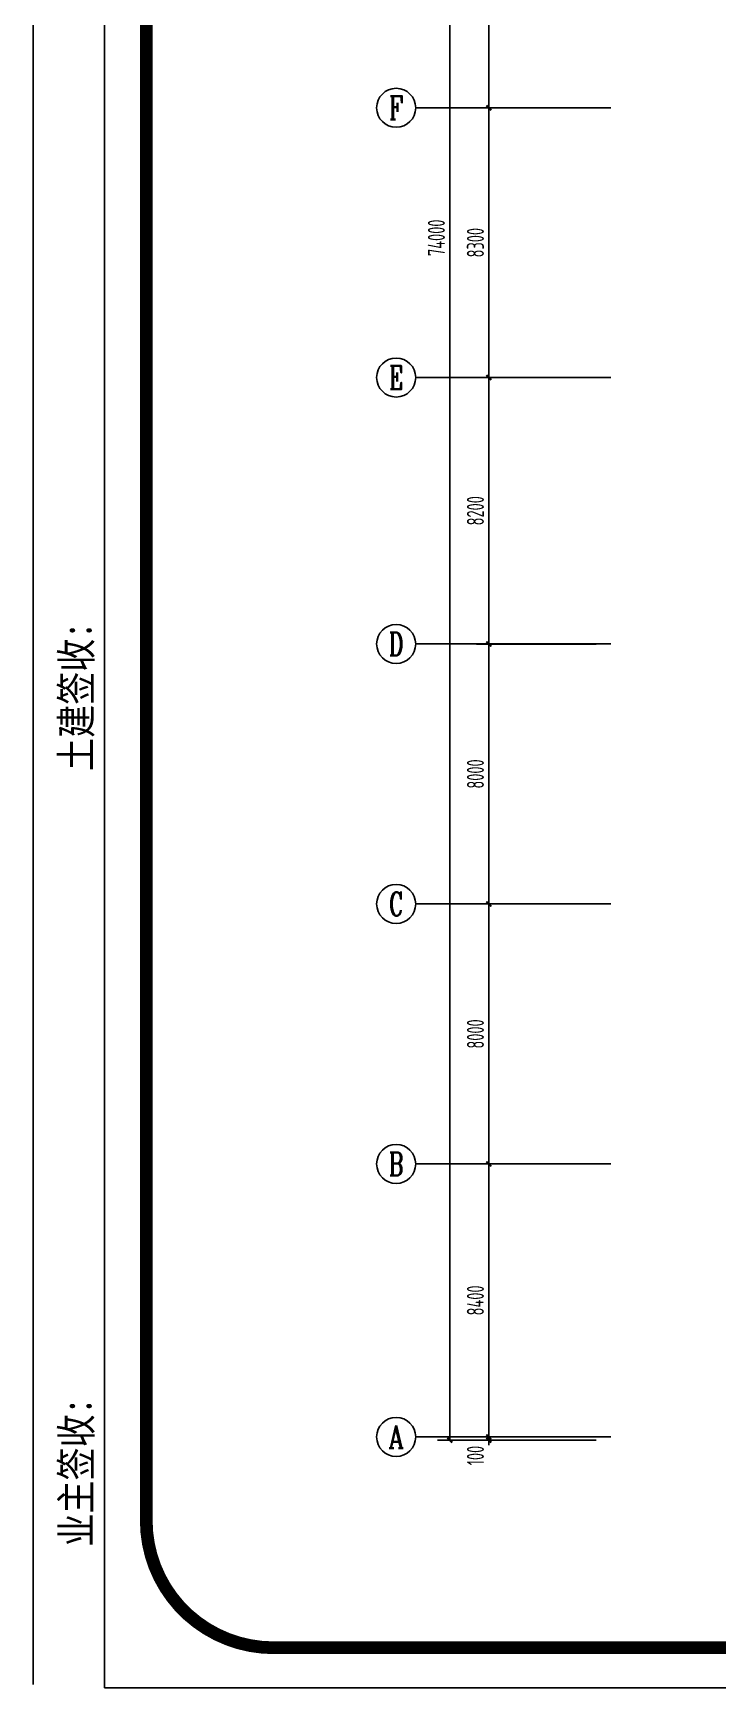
# Model space of a CAD drawing. Extents: x 1159254 to 1730927, y -477824 to -383968.
# Drawn here: x 1159254 to 1180310, y -477824 to -426902 of the extents above; entities that cross this region are included whole.
import ezdxf
from ezdxf.enums import TextEntityAlignment as Align

# ---------------------------------------------------------------- set-up
doc = ezdxf.new("R2010")
doc.units = 0
doc.header["$LTSCALE"] = 1000
for name, color, linetype in [('AXIS', 3, 'Continuous'), ('AXIS_TEXT', 7, 'Continuous'), ('外框', 7, 'Continuous')]:
    doc.layers.add(name, color=color, linetype=linetype)
doc.styles.add('_TCH_AXIS', font='COMPLEX', dxfattribs={"width": 0.8, "bigfont": 'TSSDCHN'})
doc.styles.add('_TCH_DIM_T3', font='TSSDENG', dxfattribs={"width": 0.64, "bigfont": 'TSSDCHN'})
doc.styles.add('COMPLEX', font='COMPLEX')
doc.styles.add('宋体平面', font='', dxfattribs={"width": 0.8})
doc.styles.get('宋体平面').set_extended_font_data('SimSun')
doc.dimstyles.new('_TCH_ARCH&&150', dxfattribs={"dimtxt": 525, "dimasz": 150, "dimexe": 375, "dimexo": 450, "dimgap": 150, "dimtad": 1, "dimdec": 0, "dimzin": 0, "dimdsep": 46, "dimtxsty": '_TCH_DIM_T3', "dimblk": 'ARCHTICK', "dimcen": 0.09, "dimclrt": 7, "dimazin": 2, "dimtfac": 1, "dimtdec": 0, "dimtix": 1, "dimtmove": 2, "dimatfit": 3, "dimfxl": 0, "dimtolj": 1, "dimtzin": 0, "dimarcsym": 0})

# ---------------------------------------------------------------- blocks, each defined once
blk = doc.blocks.new('_ArchTick')
at = {"color": 0, "linetype": 'ByBlock', "const_width": 0.4}
blk.add_lwpolyline([(-0.5, -0.5), (0.5, 0.5)], dxfattribs=at)
blk = doc.blocks.new('*D184')
at = {"layer": 'AXIS', "color": 0, "lineweight": -2, "transparency": 16777216}
for p, q in [((1173267, -470101), (1173267, -469951)), ((1176567, -470101), (1172892, -470101)), ((1176567, -470201), (1172892, -470201)), ((1173267, -470201), (1173267, -470101)), ((1173267, -470201), (1173267, -470351))]:
    blk.add_line(p, q, dxfattribs=at)
at = {"layer": 'Defpoints', "color": 0, "transparency": 16777216}
for p in [(1173267, -470101), (1177017, -470101), (1177017, -470201)]:
    blk.add_point(p, dxfattribs=at)
at = {"layer": 'AXIS', "color": 0, "lineweight": -2, "transparency": 16777216, "xscale": 150, "yscale": 150, "zscale": 150}
for p, rotation in [((1173267, -470101), 270), ((1173267, -470201), 90)]:
    blk.add_blockref('_ArchTick', p, dxfattribs=dict(at, rotation=rotation))
at = {"layer": 'AXIS', "color": 7, "transparency": 16777216, "insert": (1172854, -470674), "char_height": 525, "attachment_point": 5, "rotation": 90, "style": '_TCH_DIM_T3'}
blk.add_mtext('\\A1;100', dxfattribs=at)
blk = doc.blocks.new('*D185')
at = {"layer": 'AXIS', "color": 0, "lineweight": -2, "transparency": 16777216}
for p, q in [((1176567, -461701), (1172892, -461701)), ((1173267, -470101), (1173267, -461701)), ((1176567, -470101), (1172892, -470101))]:
    blk.add_line(p, q, dxfattribs=at)
at = {"layer": 'Defpoints', "color": 0, "transparency": 16777216}
for p in [(1173267, -461701), (1177017, -461701), (1177017, -470101)]:
    blk.add_point(p, dxfattribs=at)
at = {"layer": 'AXIS', "color": 0, "lineweight": -2, "transparency": 16777216, "xscale": 150, "yscale": 150, "zscale": 150}
for p, rotation in [((1173267, -461701), 90), ((1173267, -470101), 270)]:
    blk.add_blockref('_ArchTick', p, dxfattribs=dict(at, rotation=rotation))
at = {"layer": 'AXIS', "color": 7, "transparency": 16777216, "insert": (1172854, -465901), "char_height": 525, "attachment_point": 5, "rotation": 90, "style": '_TCH_DIM_T3'}
blk.add_mtext('\\A1;8400', dxfattribs=at)
blk = doc.blocks.new('*D186')
at = {"layer": 'AXIS', "color": 0, "lineweight": -2, "transparency": 16777216}
for p, q in [((1176567, -453701), (1172892, -453701)), ((1173267, -461701), (1173267, -453701)), ((1176567, -461701), (1172892, -461701))]:
    blk.add_line(p, q, dxfattribs=at)
at = {"layer": 'Defpoints', "color": 0, "transparency": 16777216}
for p in [(1173267, -453701), (1177017, -453701), (1177017, -461701)]:
    blk.add_point(p, dxfattribs=at)
at = {"layer": 'AXIS', "color": 0, "lineweight": -2, "transparency": 16777216, "xscale": 150, "yscale": 150, "zscale": 150}
for p, rotation in [((1173267, -453701), 90), ((1173267, -461701), 270)]:
    blk.add_blockref('_ArchTick', p, dxfattribs=dict(at, rotation=rotation))
at = {"layer": 'AXIS', "color": 7, "transparency": 16777216, "insert": (1172854, -457701), "char_height": 525, "attachment_point": 5, "rotation": 90, "style": '_TCH_DIM_T3'}
blk.add_mtext('\\A1;8000', dxfattribs=at)
blk = doc.blocks.new('*D187')
at = {"layer": 'AXIS', "color": 0, "lineweight": -2, "transparency": 16777216}
for p, q in [((1176567, -445701), (1172892, -445701)), ((1173267, -453701), (1173267, -445701)), ((1176567, -453701), (1172892, -453701))]:
    blk.add_line(p, q, dxfattribs=at)
at = {"layer": 'Defpoints', "color": 0, "transparency": 16777216}
for p in [(1173267, -445701), (1177017, -445701), (1177017, -453701)]:
    blk.add_point(p, dxfattribs=at)
at = {"layer": 'AXIS', "color": 0, "lineweight": -2, "transparency": 16777216, "xscale": 150, "yscale": 150, "zscale": 150}
for p, rotation in [((1173267, -445701), 90), ((1173267, -453701), 270)]:
    blk.add_blockref('_ArchTick', p, dxfattribs=dict(at, rotation=rotation))
at = {"layer": 'AXIS', "color": 7, "transparency": 16777216, "insert": (1172854, -449701), "char_height": 525, "attachment_point": 5, "rotation": 90, "style": '_TCH_DIM_T3'}
blk.add_mtext('\\A1;8000', dxfattribs=at)
blk = doc.blocks.new('*D188')
at = {"layer": 'AXIS', "color": 0, "lineweight": -2, "transparency": 16777216}
for p, q in [((1176567, -437501), (1172892, -437501)), ((1173267, -445701), (1173267, -437501)), ((1176567, -445701), (1172892, -445701))]:
    blk.add_line(p, q, dxfattribs=at)
at = {"layer": 'Defpoints', "color": 0, "transparency": 16777216}
for p in [(1173267, -437501), (1177017, -437501), (1177017, -445701)]:
    blk.add_point(p, dxfattribs=at)
at = {"layer": 'AXIS', "color": 0, "lineweight": -2, "transparency": 16777216, "xscale": 150, "yscale": 150, "zscale": 150}
for p, rotation in [((1173267, -437501), 90), ((1173267, -445701), 270)]:
    blk.add_blockref('_ArchTick', p, dxfattribs=dict(at, rotation=rotation))
at = {"layer": 'AXIS', "color": 7, "transparency": 16777216, "insert": (1172854, -441601), "char_height": 525, "attachment_point": 5, "rotation": 90, "style": '_TCH_DIM_T3'}
blk.add_mtext('\\A1;8200', dxfattribs=at)
blk = doc.blocks.new('*D189')
at = {"layer": 'AXIS', "color": 0, "lineweight": -2, "transparency": 16777216}
for p, q in [((1176567, -429201), (1172892, -429201)), ((1173267, -437501), (1173267, -429201)), ((1176567, -437501), (1172892, -437501))]:
    blk.add_line(p, q, dxfattribs=at)
at = {"layer": 'Defpoints', "color": 0, "transparency": 16777216}
for p in [(1173267, -429201), (1177017, -429201), (1177017, -437501)]:
    blk.add_point(p, dxfattribs=at)
at = {"layer": 'AXIS', "color": 0, "lineweight": -2, "transparency": 16777216, "xscale": 150, "yscale": 150, "zscale": 150}
for p, rotation in [((1173267, -429201), 90), ((1173267, -437501), 270)]:
    blk.add_blockref('_ArchTick', p, dxfattribs=dict(at, rotation=rotation))
at = {"layer": 'AXIS', "color": 7, "transparency": 16777216, "insert": (1172854, -433351), "char_height": 525, "attachment_point": 5, "rotation": 90, "style": '_TCH_DIM_T3'}
blk.add_mtext('\\A1;8300', dxfattribs=at)
blk = doc.blocks.new('*D190')
at = {"layer": 'AXIS', "color": 0, "lineweight": -2, "transparency": 16777216}
for p, q in [((1176567, -420701), (1172892, -420701)), ((1173267, -429201), (1173267, -420701)), ((1176567, -429201), (1172892, -429201))]:
    blk.add_line(p, q, dxfattribs=at)
at = {"layer": 'Defpoints', "color": 0, "transparency": 16777216}
for p in [(1173267, -420701), (1177017, -420701), (1177017, -429201)]:
    blk.add_point(p, dxfattribs=at)
at = {"layer": 'AXIS', "color": 0, "lineweight": -2, "transparency": 16777216, "xscale": 150, "yscale": 150, "zscale": 150}
for p, rotation in [((1173267, -420701), 90), ((1173267, -429201), 270)]:
    blk.add_blockref('_ArchTick', p, dxfattribs=dict(at, rotation=rotation))
at = {"layer": 'AXIS', "color": 7, "transparency": 16777216, "insert": (1172854, -424951), "char_height": 525, "attachment_point": 5, "rotation": 90, "style": '_TCH_DIM_T3'}
blk.add_mtext('\\A1;8500', dxfattribs=at)
blk = doc.blocks.new('*D195')
at = {"layer": 'AXIS', "color": 0, "lineweight": -2, "transparency": 16777216}
for p, q in [((1176567, -396201), (1171692, -396201)), ((1172067, -470201), (1172067, -396201)), ((1176567, -470201), (1171692, -470201))]:
    blk.add_line(p, q, dxfattribs=at)
at = {"layer": 'Defpoints', "color": 0, "transparency": 16777216}
for p in [(1172067, -396201), (1177017, -396201), (1177017, -470201)]:
    blk.add_point(p, dxfattribs=at)
at = {"layer": 'AXIS', "color": 0, "lineweight": -2, "transparency": 16777216, "xscale": 150, "yscale": 150, "zscale": 150}
for p, rotation in [((1172067, -396201), 90), ((1172067, -470201), 270)]:
    blk.add_blockref('_ArchTick', p, dxfattribs=dict(at, rotation=rotation))
at = {"layer": 'AXIS', "color": 7, "transparency": 16777216, "insert": (1171654, -433201), "char_height": 525, "attachment_point": 5, "rotation": 90, "style": '_TCH_DIM_T3'}
blk.add_mtext('\\A1;74000', dxfattribs=at)
blk = doc.blocks.new('_AXISO')
blk.add_circle((0, 0), 0.5)
at = {"layer": 'AXIS_TEXT', "style": 'COMPLEX', "width": 1.041667}
blk.add_attdef('A', text='', height=0.56, dxfattribs=at).set_placement((-0.25, -0.28), (0.25, -0.28), align=Align.FIT)

msp = doc.modelspace()

# ---------------------------------------------------------------- linework, layer by layer
at = {"layer": 'AXIS'}
for p, q in [((1177016.9, -429200.6), (1171016.9, -429200.6)), ((1177016.9, -437500.6), (1171016.9, -437500.6)), ((1177016.9, -445700.6), (1171016.9, -445700.6)), ((1177016.9, -453700.6), (1171016.9, -453700.6)), ((1177016.9, -461700.6), (1171016.9, -461700.6)), ((1177016.9, -470100.6), (1171016.9, -470100.6))]:
    msp.add_line(p, q, dxfattribs=at)
at = {"layer": '外框', "lineweight": -2}
for p, q in [((1159253.9, -477716.8), (1159253.9, -383967.5)), ((1161444.6, -477824.5), (1161444.6, -383967.5)), ((1295382, -477824.5), (1161444.6, -477824.5))]:
    msp.add_line(p, q, dxfattribs=at)
at = {"layer": '外框', "lineweight": -2, "const_width": 391.5}
msp.add_lwpolyline([(1166648.3, -476589.1), (1289979.3, -476589.1, 0.4142136), (1293894.6, -472673.8), (1293894.6, -389151, 0.4142136), (1289979.3, -385235.8), (1166648.3, -385235.8, 0.4142136), (1162733, -389151), (1162733, -472673.8, 0.4142136)], format="xyb", close=True, dxfattribs=at)

# ---------------------------------------------------------------- block references
at = {"layer": 'AXIS'}
ref = msp.add_blockref('_AXISO', (1170416.9, -429200.6), dxfattribs=dict(at, xscale=1200, yscale=1200, zscale=1200))
ref.add_attrib('A', 'F', dxfattribs={"layer": 'AXIS_TEXT', "height": 717.3, "style": '_TCH_AXIS'}).set_placement((1170198.3, -429559.3), (1170635.5, -429559.3), align=Align.FIT)
ref = msp.add_blockref('_AXISO', (1170416.9, -437500.6), dxfattribs=dict(at, xscale=1200, yscale=1200, zscale=1200))
ref.add_attrib('A', 'E', dxfattribs={"layer": 'AXIS_TEXT', "height": 717.3, "style": '_TCH_AXIS'}).set_placement((1170198.3, -437859.3), (1170635.5, -437859.3), align=Align.FIT)
ref = msp.add_blockref('_AXISO', (1170416.9, -445700.6), dxfattribs=dict(at, xscale=1200, yscale=1200, zscale=1200))
ref.add_attrib('A', 'D', dxfattribs={"layer": 'AXIS_TEXT', "height": 705.1, "style": '_TCH_AXIS'}).set_placement((1170188.6, -446053.2), (1170645.2, -446053.2), align=Align.FIT)
ref = msp.add_blockref('_AXISO', (1170416.9, -453700.6), dxfattribs=dict(at, xscale=1200, yscale=1200, zscale=1200))
ref.add_attrib('A', 'C', dxfattribs={"layer": 'AXIS_TEXT', "height": 729.3, "style": '_TCH_AXIS'}).set_placement((1170208.5, -454065.3), (1170625.3, -454065.3), align=Align.FIT)
ref = msp.add_blockref('_AXISO', (1170416.9, -461700.6), dxfattribs=dict(at, xscale=1200, yscale=1200, zscale=1200))
ref.add_attrib('A', 'B', dxfattribs={"layer": 'AXIS_TEXT', "height": 705.1, "style": '_TCH_AXIS'}).set_placement((1170188.6, -462053.2), (1170645.2, -462053.2), align=Align.FIT)
ref = msp.add_blockref('_AXISO', (1170416.9, -470100.6), dxfattribs=dict(at, xscale=1200, yscale=1200, zscale=1200))
ref.add_attrib('A', 'A', dxfattribs={"layer": 'AXIS_TEXT', "height": 692.8, "style": '_TCH_AXIS'}).set_placement((1170179.4, -470447), (1170654.4, -470447), align=Align.FIT)

# ---------------------------------------------------------------- texts
at = {"layer": '外框', "lineweight": -2, "style": '宋体平面', "width": 0.8}
msp.add_text('业主签收:                                      土建签收:                                     水、电签收:', height=932.804, rotation=90, dxfattribs=at).set_placement((1161047.7, -473477))

# ---------------------------------------------------------------- dimensions: what is measured, and where the dimension line sits
at = {"layer": 'AXIS'}
for p1, p2, distance, picture, middle in [((1177016.9, -470200.6), (1177016.9, -396200.6), 4950, '*D195', (1171654.4, -433200.6)), ((1177016.9, -429200.6), (1177016.9, -420700.6), 3750, '*D190', (1172854.4, -424950.6)), ((1177016.9, -437500.6), (1177016.9, -429200.6), 3750, '*D189', (1172854.4, -433350.6)), ((1177016.9, -445700.6), (1177016.9, -437500.6), 3750, '*D188', (1172854.4, -441600.6)), ((1177016.9, -453700.6), (1177016.9, -445700.6), 3750, '*D187', (1172854.4, -449700.6)), ((1177016.9, -461700.6), (1177016.9, -453700.6), 3750, '*D186', (1172854.4, -457700.6)), ((1177016.9, -470100.6), (1177016.9, -461700.6), 3750, '*D185', (1172854.4, -465900.6))]:
    dim = msp.add_aligned_dim(p1=p1, p2=p2, distance=distance, dimstyle='_TCH_ARCH&&150', dxfattribs=at)
    dim.commit()
    dim.dimension.update_dxf_attribs({"geometry": picture, "text_midpoint": middle})
dim = msp.add_linear_dim(base=(1173266.9, -470100.6), p1=(1177016.9, -470200.6), p2=(1177016.9, -470100.6), angle=90, dimstyle='_TCH_ARCH&&150', dxfattribs=at)
dim.commit()
dim.dimension.update_dxf_attribs({"geometry": '*D184', "text_midpoint": (1172854.4, -470673.7), "dimtype": 129})

doc.saveas('drawing.dxf')
